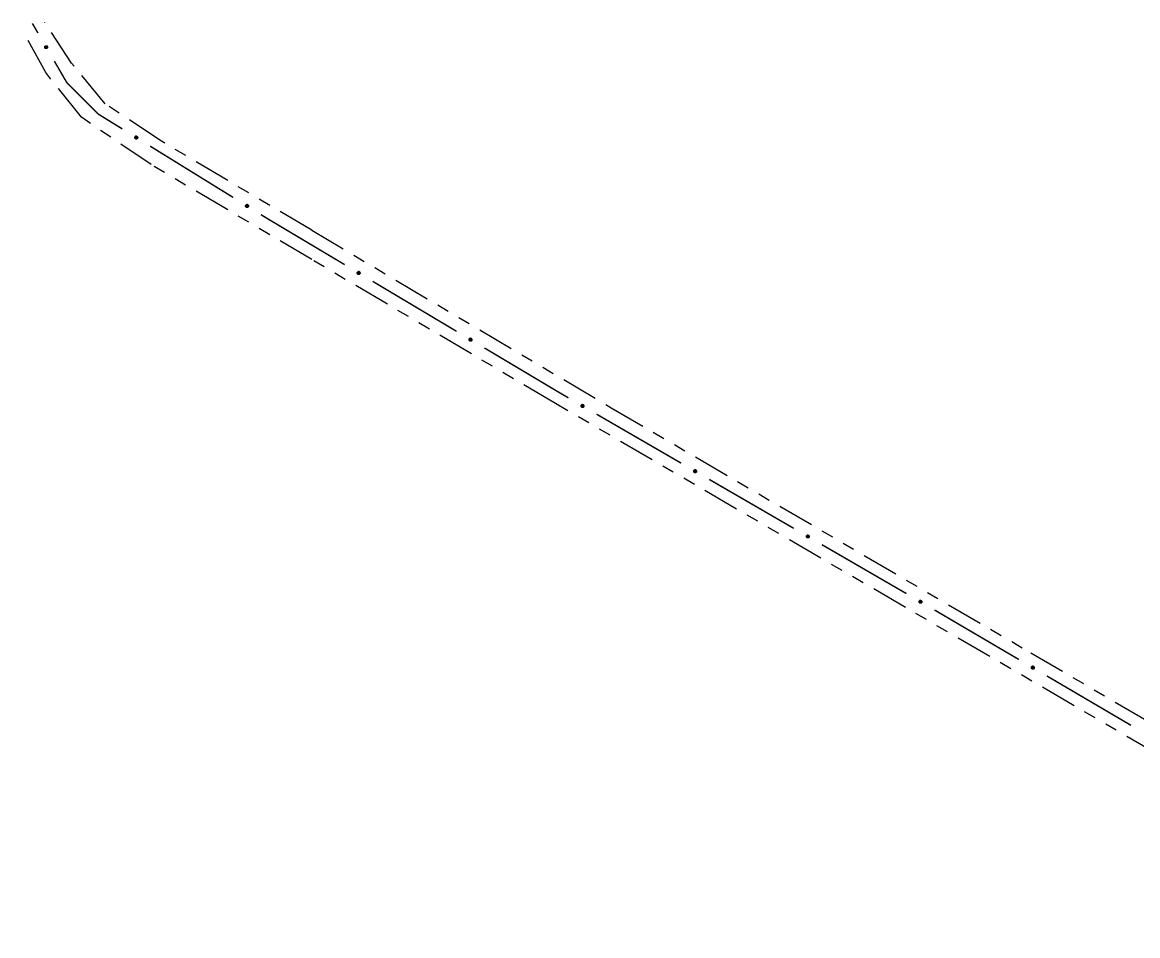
# Model space of a CAD drawing. Extents: x 210853 to 212686, y 4878863 to 4882037.
# Drawn here: x 211558.1 to 211695.2, y 4880063.6 to 4880175.9 of the extents above; entities that cross this region are included whole.
import ezdxf

# ---------------------------------------------------------------- set-up
doc = ezdxf.new("R2010")
doc.units = 0
doc.header["$LTSCALE"] = 1.5
doc.header["$MEASUREMENT"] = 0
doc.linetypes.add('TRACO_25', pattern=[8, 3, -1, 1, -1, 1, -1])
doc.layers.add('SV-EIXO-RUA-N-PAV', color=6, linetype='CONTINUOUS')
doc.layers.add('SV-RUA-NAO-PAV', color=7, linetype='CONTINUOUS')

msp = doc.modelspace()

# ---------------------------------------------------------------- linework, layer by layer
at = {"layer": 'SV-EIXO-RUA-N-PAV', "const_width": 0.18}
for points in [[(211559.556777, 4880175.406522), (211559.371905, 4880175.724122)], [(211560.059846, 4880174.542276), (211559.556777, 4880175.406522)], [(211563.608787, 4880168.445377), (211562.072121, 4880171.08529)], [(211564.277297, 4880167.776867), (211563.608787, 4880168.445377)], [(211567.465435, 4880164.588728), (211564.277297, 4880167.776867)], [(211567.883396, 4880164.330512), (211567.465435, 4880164.588728)], [(211570.435614, 4880162.753749), (211567.883396, 4880164.330512)], [(211584.047445, 4880154.344345), (211573.838572, 4880160.651398)], [(211588.215291, 4880151.769446), (211587.450403, 4880152.241995)], [(211588.301985, 4880151.717796), (211588.215291, 4880151.769446)], [(211597.751969, 4880146.087715), (211588.301985, 4880151.717796)], [(211611.497399, 4880137.898507), (211601.188326, 4880144.040413)], [(211624.228784, 4880130.313444), (211614.933757, 4880135.851205)], [(211624.384884, 4880130.22307), (211624.228784, 4880130.313444)], [(211625.25031, 4880129.722034), (211624.384884, 4880130.22307)], [(211639.09713, 4880121.705453), (211628.712015, 4880127.717889)], [(211652.943951, 4880113.688873), (211642.558836, 4880119.701308)], [(211666.790772, 4880105.672293), (211656.405656, 4880111.684728)], [(211680.596117, 4880097.58456), (211670.246805, 4880103.658418)], [(211694.395198, 4880089.486082), (211684.045887, 4880095.55994)]]:
    msp.add_lwpolyline(points, dxfattribs=at)
at = {"layer": 'SV-EIXO-RUA-N-PAV'}
for points in [[(211561.043128, 4880172.63423), (211560.995669, 4880172.646049), (211560.957298, 4880172.665912), (211560.930062, 4880172.69169), (211560.911935, 4880172.720745), (211560.896737, 4880172.752559), (211560.888491, 4880172.788014), (211560.888056, 4880172.829392), (211560.899579, 4880172.877083), (211560.92251, 4880172.915053), (211560.946354, 4880172.943107), (211560.975562, 4880172.963754), (211561.006715, 4880172.977999), (211561.043827, 4880172.985347), (211561.085764, 4880172.985378), (211561.133438, 4880172.972631), (211561.170923, 4880172.9529), (211561.196612, 4880172.927275), (211561.217183, 4880172.897779), (211561.232309, 4880172.865114), (211561.240203, 4880172.830264), (211561.240158, 4880172.78804), (211561.226954, 4880172.741152), (211561.207701, 4880172.70354), (211561.182443, 4880172.677499), (211561.152948, 4880172.6579), (211561.121225, 4880172.642269), (211561.08593, 4880172.632497), (211561.043128, 4880172.63423)], [(211572.201471, 4880161.533407), (211572.154037, 4880161.521489), (211572.110833, 4880161.520945), (211572.074668, 4880161.530864), (211572.044995, 4880161.547961), (211572.016608, 4880161.568872), (211571.99264, 4880161.596269), (211571.972774, 4880161.632568), (211571.960484, 4880161.680067), (211571.962836, 4880161.724363), (211571.970663, 4880161.760339), (211571.98671, 4880161.792306), (211572.007486, 4880161.819542), (211572.036767, 4880161.843498), (211572.07375, 4880161.863271), (211572.121811, 4880161.874473), (211572.164171, 4880161.874715), (211572.1989, 4880161.864203), (211572.230935, 4880161.847867), (211572.25966, 4880161.826172), (211572.283033, 4880161.799143), (211572.302875, 4880161.761871), (211572.313302, 4880161.714288), (211572.314026, 4880161.672042), (211572.304004, 4880161.637175), (211572.287212, 4880161.605998), (211572.266584, 4880161.577271), (211572.240048, 4880161.552031), (211572.201471, 4880161.533407)], [(211585.813302, 4880153.124004), (211585.765868, 4880153.112085), (211585.722663, 4880153.111542), (211585.686498, 4880153.12146), (211585.656826, 4880153.138558), (211585.628439, 4880153.159469), (211585.604471, 4880153.186865), (211585.584604, 4880153.223165), (211585.572315, 4880153.270664), (211585.574667, 4880153.314959), (211585.582494, 4880153.350935), (211585.598541, 4880153.382903), (211585.619316, 4880153.410138), (211585.648598, 4880153.434094), (211585.685581, 4880153.453868), (211585.733642, 4880153.46507), (211585.776002, 4880153.465312), (211585.81073, 4880153.4548), (211585.842766, 4880153.438464), (211585.871491, 4880153.416768), (211585.894863, 4880153.38974), (211585.914705, 4880153.352468), (211585.925133, 4880153.304885), (211585.925857, 4880153.262639), (211585.915835, 4880153.227772), (211585.899042, 4880153.196594), (211585.878415, 4880153.167868), (211585.851878, 4880153.142628), (211585.813302, 4880153.124004)], [(211599.53724, 4880144.895956), (211599.490004, 4880144.883276), (211599.446814, 4880144.882037), (211599.410494, 4880144.891372), (211599.38055, 4880144.907989), (211599.35183, 4880144.92844), (211599.327424, 4880144.955448), (211599.306976, 4880144.991423), (211599.293923, 4880145.038718), (211599.295562, 4880145.083045), (211599.302809, 4880145.119143), (211599.318339, 4880145.151364), (211599.338674, 4880145.178931), (211599.367566, 4880145.203355), (211599.404226, 4880145.223721), (211599.4521, 4880145.235695), (211599.494451, 4880145.236619), (211599.529344, 4880145.226668), (211599.561639, 4880145.21085), (211599.590709, 4880145.189619), (211599.614513, 4880145.16297), (211599.634953, 4880145.126023), (211599.646145, 4880145.078614), (211599.647549, 4880145.036385), (211599.63809, 4880145.001361), (211599.621801, 4880144.969917), (211599.601639, 4880144.940862), (211599.575512, 4880144.915199), (211599.53724, 4880144.895956)], [(211613.282671, 4880136.706747), (211613.235434, 4880136.694067), (211613.192244, 4880136.692828), (211613.155924, 4880136.702163), (211613.12598, 4880136.718781), (211613.097261, 4880136.739232), (211613.072855, 4880136.766239), (211613.052407, 4880136.802215), (211613.039354, 4880136.84951), (211613.040993, 4880136.893837), (211613.04824, 4880136.929934), (211613.06377, 4880136.962156), (211613.084104, 4880136.989723), (211613.112996, 4880137.014147), (211613.149656, 4880137.034513), (211613.197531, 4880137.046487), (211613.239881, 4880137.047411), (211613.274775, 4880137.037459), (211613.307069, 4880137.021641), (211613.336139, 4880137.000411), (211613.359944, 4880136.973762), (211613.380383, 4880136.936814), (211613.391575, 4880136.889405), (211613.392979, 4880136.847176), (211613.38352, 4880136.812152), (211613.367231, 4880136.780709), (211613.347069, 4880136.751654), (211613.320942, 4880136.72599), (211613.282671, 4880136.706747)], [(211627.050353, 4880128.552705), (211627.003279, 4880128.539435), (211626.960108, 4880128.537656), (211626.923674, 4880128.546536), (211626.893525, 4880128.562778), (211626.864552, 4880128.582868), (211626.839809, 4880128.609568), (211626.818913, 4880128.645284), (211626.805269, 4880128.692412), (211626.806353, 4880128.736757), (211626.813148, 4880128.772942), (211626.828274, 4880128.805355), (211626.848262, 4880128.833174), (211626.876846, 4880128.857958), (211626.913248, 4880128.878781), (211626.960969, 4880128.891353), (211627.003305, 4880128.892807), (211627.03832, 4880128.883293), (211627.07081, 4880128.86788), (211627.100143, 4880128.847015), (211627.12428, 4880128.820666), (211627.14518, 4880128.783977), (211627.156964, 4880128.736712), (211627.158896, 4880128.694504), (211627.149876, 4880128.659364), (211627.133982, 4880128.627719), (211627.114185, 4880128.598415), (211627.088381, 4880128.572426), (211627.050353, 4880128.552705)], [(211640.897174, 4880120.536125), (211640.8501, 4880120.522855), (211640.806929, 4880120.521076), (211640.770495, 4880120.529956), (211640.740345, 4880120.546197), (211640.711372, 4880120.566287), (211640.68663, 4880120.592987), (211640.665733, 4880120.628704), (211640.65209, 4880120.675832), (211640.653174, 4880120.720176), (211640.659968, 4880120.756361), (211640.675094, 4880120.788775), (211640.695082, 4880120.816594), (211640.723667, 4880120.841377), (211640.760069, 4880120.862201), (211640.80779, 4880120.874773), (211640.850125, 4880120.876227), (211640.885141, 4880120.866712), (211640.91763, 4880120.8513), (211640.946964, 4880120.830435), (211640.9711, 4880120.804086), (211640.992, 4880120.767397), (211641.003785, 4880120.720132), (211641.005717, 4880120.677923), (211640.996697, 4880120.642784), (211640.980802, 4880120.611139), (211640.961006, 4880120.581834), (211640.935202, 4880120.555845), (211640.897174, 4880120.536125)], [(211654.743994, 4880112.519545), (211654.69692, 4880112.506275), (211654.653749, 4880112.504495), (211654.617315, 4880112.513375), (211654.587166, 4880112.529617), (211654.558193, 4880112.549707), (211654.533451, 4880112.576407), (211654.512554, 4880112.612123), (211654.49891, 4880112.659251), (211654.499995, 4880112.703596), (211654.506789, 4880112.739781), (211654.521915, 4880112.772195), (211654.541903, 4880112.800013), (211654.570487, 4880112.824797), (211654.606889, 4880112.84562), (211654.65461, 4880112.858192), (211654.696946, 4880112.859646), (211654.731961, 4880112.850132), (211654.764451, 4880112.834719), (211654.793784, 4880112.813854), (211654.817921, 4880112.787505), (211654.838821, 4880112.750816), (211654.850605, 4880112.703551), (211654.852537, 4880112.661343), (211654.843517, 4880112.626203), (211654.827623, 4880112.594558), (211654.807826, 4880112.565254), (211654.782022, 4880112.539265), (211654.743994, 4880112.519545)], [(211668.590815, 4880104.502964), (211668.543741, 4880104.489694), (211668.50057, 4880104.487915), (211668.464136, 4880104.496795), (211668.433986, 4880104.513037), (211668.405013, 4880104.533127), (211668.380271, 4880104.559826), (211668.359374, 4880104.595543), (211668.345731, 4880104.642671), (211668.346815, 4880104.687015), (211668.35361, 4880104.723201), (211668.368735, 4880104.755614), (211668.388724, 4880104.783433), (211668.417308, 4880104.808217), (211668.45371, 4880104.82904), (211668.501431, 4880104.841612), (211668.543766, 4880104.843066), (211668.578782, 4880104.833552), (211668.611272, 4880104.818139), (211668.640605, 4880104.797274), (211668.664741, 4880104.770925), (211668.685641, 4880104.734236), (211668.697426, 4880104.686971), (211668.699358, 4880104.644763), (211668.690338, 4880104.609623), (211668.674444, 4880104.577978), (211668.654647, 4880104.548673), (211668.628843, 4880104.522685), (211668.590815, 4880104.502964)], [(211682.3892, 4880096.404587), (211682.342049, 4880096.391596), (211682.298868, 4880096.390073), (211682.262487, 4880096.399168), (211682.232434, 4880096.415588), (211682.203581, 4880096.43585), (211682.178997, 4880096.462696), (211682.158312, 4880096.498536), (211682.144949, 4880096.545743), (211682.146295, 4880096.590081), (211682.153304, 4880096.626225), (211682.168622, 4880096.658548), (211682.188774, 4880096.686248), (211682.217505, 4880096.710862), (211682.25403, 4880096.73147), (211682.301824, 4880096.743759), (211682.344168, 4880096.744962), (211682.379126, 4880096.73524), (211682.411524, 4880096.719635), (211682.440733, 4880096.698597), (211682.464713, 4880096.672105), (211682.485395, 4880096.635293), (211682.4969, 4880096.587959), (211682.498582, 4880096.54574), (211682.489354, 4880096.510654), (211682.473272, 4880096.479104), (211682.453302, 4880096.449917), (211682.427345, 4880096.424082), (211682.3892, 4880096.404587)]]:
    msp.add_lwpolyline(points, close=True, dxfattribs=at)
for points in [[(211561.043128, 4880172.63423), (211560.888056, 4880172.829392)], [(211560.995669, 4880172.646049), (211560.888491, 4880172.788014)], [(211561.017538, 4880172.641718), (211560.892358, 4880172.802523)], [(211560.957298, 4880172.665912), (211560.896737, 4880172.752559)], [(211561.06566, 4880172.634995), (211560.897216, 4880172.851138)], [(211560.973746, 4880172.657278), (211560.89792, 4880172.763132)], [(211561.08593, 4880172.632497), (211560.899579, 4880172.877083)], [(211561.10132, 4880172.641542), (211560.912969, 4880172.891885)], [(211561.121225, 4880172.642269), (211560.92251, 4880172.915053)], [(211561.134235, 4880172.652807), (211560.935393, 4880172.923884)], [(211561.152948, 4880172.6579), (211560.946354, 4880172.943107)], [(211561.166762, 4880172.670162), (211560.964101, 4880172.953225)], [(211561.182443, 4880172.677499), (211560.975562, 4880172.963754)], [(211561.193991, 4880172.693906), (211560.99309, 4880172.968521)], [(211561.207701, 4880172.70354), (211561.006715, 4880172.977999)], [(211561.217101, 4880172.724726), (211561.028557, 4880172.978113)], [(211561.226954, 4880172.741152), (211561.043827, 4880172.985347)], [(211561.230302, 4880172.767145), (211561.066769, 4880172.982989)], [(211561.240158, 4880172.78804), (211561.085764, 4880172.985378)], [(211561.235354, 4880172.812714), (211561.113905, 4880172.972534)], [(211561.240203, 4880172.830264), (211561.133438, 4880172.972631)], [(211561.233523, 4880172.85112), (211561.155831, 4880172.957467)], [(211561.232309, 4880172.865114), (211561.170923, 4880172.9529)], [(211572.240048, 4880161.552031), (211571.960484, 4880161.680067)], [(211572.266584, 4880161.577271), (211571.962836, 4880161.724363)], [(211572.249366, 4880161.567258), (211571.965328, 4880161.699431)], [(211572.2731, 4880161.592693), (211571.970044, 4880161.738219)], [(211572.220989, 4880161.544691), (211571.970616, 4880161.656066)], [(211572.287212, 4880161.605998), (211571.970663, 4880161.760339)], [(211572.201471, 4880161.533407), (211571.972774, 4880161.632568)], [(211572.293625, 4880161.623319), (211571.981556, 4880161.777621)], [(211572.304004, 4880161.637175), (211571.98671, 4880161.792306)], [(211572.17537, 4880161.527965), (211571.98922, 4880161.61089)], [(211572.154037, 4880161.521489), (211571.99264, 4880161.596269)], [(211572.306467, 4880161.657087), (211571.999929, 4880161.804764)], [(211572.314026, 4880161.672042), (211572.007486, 4880161.819542)], [(211572.12941, 4880161.521073), (211572.012674, 4880161.578757)], [(211572.110833, 4880161.520945), (211572.016608, 4880161.568872)], [(211572.312344, 4880161.695158), (211572.026701, 4880161.829926)], [(211572.313302, 4880161.714288), (211572.036767, 4880161.843498)], [(211572.304018, 4880161.738796), (211572.058117, 4880161.85222)], [(211572.302875, 4880161.761871), (211572.07375, 4880161.863271)], [(211572.287018, 4880161.781377), (211572.104624, 4880161.86519)], [(211572.283033, 4880161.799143), (211572.121811, 4880161.874473)], [(211572.26732, 4880161.814398), (211572.148706, 4880161.871638)], [(211572.25966, 4880161.826172), (211572.164171, 4880161.874715)], [(211585.851878, 4880153.142628), (211585.572315, 4880153.270664)], [(211585.878415, 4880153.167868), (211585.574667, 4880153.314959)], [(211585.861197, 4880153.157854), (211585.577159, 4880153.290027)], [(211585.884931, 4880153.18329), (211585.581875, 4880153.328816)], [(211585.83282, 4880153.135287), (211585.582446, 4880153.246663)], [(211585.899042, 4880153.196594), (211585.582494, 4880153.350935)], [(211585.813302, 4880153.124004), (211585.584604, 4880153.223165)], [(211585.905455, 4880153.213916), (211585.593386, 4880153.368218)], [(211585.915835, 4880153.227772), (211585.598541, 4880153.382903)], [(211585.7872, 4880153.118561), (211585.601051, 4880153.201487)], [(211585.765868, 4880153.112085), (211585.604471, 4880153.186865)], [(211585.918298, 4880153.247684), (211585.61176, 4880153.395361)], [(211585.925857, 4880153.262639), (211585.619316, 4880153.410138)], [(211585.74124, 4880153.111669), (211585.624505, 4880153.169353)], [(211585.722663, 4880153.111542), (211585.628439, 4880153.159469)], [(211585.924175, 4880153.285755), (211585.638532, 4880153.420523)], [(211585.925133, 4880153.304885), (211585.648598, 4880153.434094)], [(211585.915848, 4880153.329393), (211585.669948, 4880153.442816)], [(211585.914705, 4880153.352468), (211585.685581, 4880153.453868)], [(211585.898849, 4880153.371974), (211585.716455, 4880153.455786)], [(211585.894863, 4880153.38974), (211585.733642, 4880153.46507)], [(211585.879151, 4880153.404994), (211585.760537, 4880153.462235)], [(211585.871491, 4880153.416768), (211585.776002, 4880153.465312)], [(211599.575512, 4880144.915199), (211599.293923, 4880145.038718)], [(211599.601639, 4880144.940862), (211599.295562, 4880145.083045)], [(211599.584584, 4880144.930573), (211599.298455, 4880145.058157)], [(211599.607905, 4880144.956387), (211599.302546, 4880145.097016)], [(211599.621801, 4880144.969917), (211599.302809, 4880145.119143)], [(211599.556574, 4880144.907552), (211599.30444, 4880145.014883)], [(211599.53724, 4880144.895956), (211599.306976, 4880144.991423)], [(211599.627934, 4880144.987339), (211599.313422, 4880145.136598)], [(211599.63809, 4880145.001361), (211599.318339, 4880145.151364)], [(211599.511229, 4880144.890094), (211599.323769, 4880144.970012)], [(211599.490004, 4880144.883276), (211599.327424, 4880144.955448)], [(211599.640231, 4880145.02131), (211599.331356, 4880145.164034)], [(211599.647549, 4880145.036385), (211599.338674, 4880145.178931)], [(211599.465386, 4880144.882463), (211599.347737, 4880144.938261)], [(211599.446814, 4880144.882037), (211599.35183, 4880144.92844)], [(211599.645495, 4880145.059471), (211599.35772, 4880145.189624)], [(211599.646145, 4880145.078614), (211599.367566, 4880145.203355)], [(211599.636467, 4880145.102969), (211599.388773, 4880145.21242)], [(211599.634953, 4880145.126023), (211599.404226, 4880145.223721)], [(211599.618784, 4880145.145271), (211599.435065, 4880145.226136)], [(211599.614513, 4880145.16297), (211599.4521, 4880145.235695)], [(211599.598557, 4880145.17797), (211599.479038, 4880145.233294)], [(211599.590709, 4880145.189619), (211599.494451, 4880145.236619)], [(211613.320942, 4880136.72599), (211613.039354, 4880136.84951)], [(211613.347069, 4880136.751654), (211613.040993, 4880136.893837)], [(211613.330015, 4880136.741365), (211613.043886, 4880136.868948)], [(211613.353336, 4880136.767179), (211613.047977, 4880136.907808)], [(211613.367231, 4880136.780709), (211613.04824, 4880136.929934)], [(211613.302005, 4880136.718344), (211613.049871, 4880136.825674)], [(211613.282671, 4880136.706747), (211613.052407, 4880136.802215)], [(211613.373365, 4880136.798131), (211613.058853, 4880136.94739)], [(211613.38352, 4880136.812152), (211613.06377, 4880136.962156)], [(211613.25666, 4880136.700886), (211613.0692, 4880136.780804)], [(211613.235434, 4880136.694067), (211613.072855, 4880136.766239)], [(211613.385662, 4880136.832101), (211613.076787, 4880136.974826)], [(211613.392979, 4880136.847176), (211613.084104, 4880136.989723)], [(211613.210817, 4880136.693255), (211613.093168, 4880136.749052)], [(211613.192244, 4880136.692828), (211613.097261, 4880136.739232)], [(211613.390926, 4880136.870262), (211613.103151, 4880137.000415)], [(211613.391575, 4880136.889405), (211613.112996, 4880137.014147)], [(211613.381898, 4880136.913761), (211613.134204, 4880137.023211)], [(211613.380383, 4880136.936814), (211613.149656, 4880137.034513)], [(211613.364215, 4880136.956063), (211613.180496, 4880137.036928)], [(211613.359944, 4880136.973762), (211613.197531, 4880137.046487)], [(211613.343988, 4880136.988762), (211613.224468, 4880137.044085)], [(211613.336139, 4880137.000411), (211613.239881, 4880137.047411)], [(211627.088381, 4880128.572426), (211626.805269, 4880128.692412)], [(211627.114185, 4880128.598415), (211626.806353, 4880128.736757)], [(211627.097261, 4880128.587912), (211626.809558, 4880128.711906)], [(211627.133982, 4880128.627719), (211626.813148, 4880128.772942)], [(211627.120257, 4880128.614016), (211626.813162, 4880128.750814)], [(211627.069541, 4880128.564543), (211626.816084, 4880128.66871)], [(211627.050353, 4880128.552705), (211626.818913, 4880128.645284)], [(211627.139897, 4880128.645217), (211626.823542, 4880128.790529)], [(211627.149876, 4880128.659364), (211626.828274, 4880128.805355)], [(211627.024418, 4880128.546519), (211626.835972, 4880128.624085)], [(211627.003279, 4880128.539435), (211626.839809, 4880128.609568)], [(211627.151768, 4880128.679338), (211626.841131, 4880128.818187)], [(211627.158896, 4880128.694504), (211626.848262, 4880128.833174)], [(211626.978674, 4880128.538315), (211626.860336, 4880128.592636)], [(211626.960108, 4880128.537656), (211626.864552, 4880128.582868)], [(211627.156554, 4880128.717562), (211626.867173, 4880128.844104)], [(211627.156964, 4880128.736712), (211626.876846, 4880128.857958)], [(211627.146982, 4880128.760944), (211626.897938, 4880128.867287)], [(211627.14518, 4880128.783977), (211626.913248, 4880128.878781)], [(211627.128772, 4880128.803022), (211626.944055, 4880128.881582)], [(211627.12428, 4880128.820666), (211626.960969, 4880128.891353)], [(211627.108137, 4880128.835465), (211626.987935, 4880128.889289)], [(211627.100143, 4880128.847015), (211627.003305, 4880128.892807)], [(211640.935202, 4880120.555845), (211640.65209, 4880120.675832)], [(211640.961006, 4880120.581834), (211640.653174, 4880120.720176)], [(211640.944081, 4880120.571332), (211640.656378, 4880120.695326)], [(211640.980802, 4880120.611139), (211640.659968, 4880120.756361)], [(211640.967077, 4880120.597436), (211640.659983, 4880120.734233)], [(211640.916361, 4880120.547963), (211640.662904, 4880120.65213)], [(211640.897174, 4880120.536125), (211640.665733, 4880120.628704)], [(211640.986718, 4880120.628636), (211640.670362, 4880120.773949)], [(211640.996697, 4880120.642784), (211640.675094, 4880120.788775)], [(211640.871239, 4880120.529939), (211640.682793, 4880120.607505)], [(211640.8501, 4880120.522855), (211640.68663, 4880120.592987)], [(211640.998589, 4880120.662758), (211640.687951, 4880120.801606)], [(211641.005717, 4880120.677923), (211640.695082, 4880120.816594)], [(211640.825494, 4880120.521735), (211640.707157, 4880120.576056)], [(211640.806929, 4880120.521076), (211640.711372, 4880120.566287)], [(211641.003374, 4880120.700982), (211640.713993, 4880120.827524)], [(211641.003785, 4880120.720132), (211640.723667, 4880120.841377)], [(211640.993803, 4880120.744364), (211640.744759, 4880120.850707)], [(211640.992, 4880120.767397), (211640.760069, 4880120.862201)], [(211640.975592, 4880120.786441), (211640.790876, 4880120.865002)], [(211640.9711, 4880120.804086), (211640.80779, 4880120.874773)], [(211640.954958, 4880120.818885), (211640.834755, 4880120.872709)], [(211640.946964, 4880120.830435), (211640.850125, 4880120.876227)], [(211654.782022, 4880112.539265), (211654.49891, 4880112.659251)], [(211654.807826, 4880112.565254), (211654.499995, 4880112.703596)], [(211654.790902, 4880112.554752), (211654.503199, 4880112.678746)], [(211654.827623, 4880112.594558), (211654.506789, 4880112.739781)], [(211654.813898, 4880112.580856), (211654.506803, 4880112.717653)], [(211654.763182, 4880112.531382), (211654.509725, 4880112.63555)], [(211654.743994, 4880112.519545), (211654.512554, 4880112.612123)], [(211654.833538, 4880112.612056), (211654.517183, 4880112.757368)], [(211654.843517, 4880112.626203), (211654.521915, 4880112.772195)], [(211654.718059, 4880112.513358), (211654.529613, 4880112.590924)], [(211654.69692, 4880112.506275), (211654.533451, 4880112.576407)], [(211654.845409, 4880112.646178), (211654.534772, 4880112.785026)], [(211654.852537, 4880112.661343), (211654.541903, 4880112.800013)], [(211654.672315, 4880112.505154), (211654.553977, 4880112.559475)], [(211654.653749, 4880112.504495), (211654.558193, 4880112.549707)], [(211654.850195, 4880112.684401), (211654.560814, 4880112.810943)], [(211654.850605, 4880112.703551), (211654.570487, 4880112.824797)], [(211654.840623, 4880112.727784), (211654.591579, 4880112.834126)], [(211654.838821, 4880112.750816), (211654.606889, 4880112.84562)], [(211654.822413, 4880112.769861), (211654.637696, 4880112.848421)], [(211654.817921, 4880112.787505), (211654.65461, 4880112.858192)], [(211654.801778, 4880112.802304), (211654.681576, 4880112.856128)], [(211654.793784, 4880112.813854), (211654.696946, 4880112.859646)], [(211668.690338, 4880104.609623), (211668.368735, 4880104.755614)], [(211668.69223, 4880104.629597), (211668.381593, 4880104.768446)], [(211668.699358, 4880104.644763), (211668.388724, 4880104.783433)], [(211668.697015, 4880104.667821), (211668.407634, 4880104.794363)], [(211668.697426, 4880104.686971), (211668.417308, 4880104.808217)], [(211668.687444, 4880104.711203), (211668.4384, 4880104.817546)], [(211668.685641, 4880104.734236), (211668.45371, 4880104.82904)], [(211668.669233, 4880104.75328), (211668.484517, 4880104.831841)], [(211668.664741, 4880104.770925), (211668.501431, 4880104.841612)], [(211668.648599, 4880104.785724), (211668.528396, 4880104.839548)], [(211668.640605, 4880104.797274), (211668.543766, 4880104.843066)], [(211668.628843, 4880104.522685), (211668.345731, 4880104.642671)], [(211668.654647, 4880104.548673), (211668.346815, 4880104.687015)], [(211668.637722, 4880104.538171), (211668.350019, 4880104.662165)], [(211668.674444, 4880104.577978), (211668.35361, 4880104.723201)], [(211668.660718, 4880104.564275), (211668.353624, 4880104.701072)], [(211668.610002, 4880104.514802), (211668.356545, 4880104.618969)], [(211668.590815, 4880104.502964), (211668.359374, 4880104.595543)], [(211668.680359, 4880104.595476), (211668.364003, 4880104.740788)], [(211668.56488, 4880104.496778), (211668.376434, 4880104.574344)], [(211668.543741, 4880104.489694), (211668.380271, 4880104.559826)], [(211668.519136, 4880104.488574), (211668.400798, 4880104.542895)], [(211668.50057, 4880104.487915), (211668.405013, 4880104.533127)], [(211682.427345, 4880096.424082), (211682.144949, 4880096.545743)], [(211682.453302, 4880096.449917), (211682.146295, 4880096.590081)], [(211682.436315, 4880096.439516), (211682.149352, 4880096.565212)], [(211682.459466, 4880096.465483), (211682.153187, 4880096.604097)], [(211682.473272, 4880096.479104), (211682.153304, 4880096.626225)], [(211682.479291, 4880096.496566), (211682.163802, 4880096.64375)], [(211682.489354, 4880096.510654), (211682.168622, 4880096.658548)], [(211682.491364, 4880096.530617), (211682.181555, 4880096.671303)], [(211682.498582, 4880096.54574), (211682.188774, 4880096.686248)], [(211682.496376, 4880096.568812), (211682.20775, 4880096.697066)], [(211682.4969, 4880096.587959), (211682.217505, 4880096.710862)], [(211682.487062, 4880096.61225), (211682.238652, 4880096.720066)], [(211682.485395, 4880096.635293), (211682.25403, 4880096.73147)], [(211682.469101, 4880096.654434), (211682.284853, 4880096.734088)], [(211682.464713, 4880096.672105), (211682.301824, 4880096.743759)], [(211682.448659, 4880096.686999), (211682.328777, 4880096.741535)], [(211682.440733, 4880096.698597), (211682.344168, 4880096.744962)], [(211682.408458, 4880096.416311), (211682.155622, 4880096.521978)], [(211682.3892, 4880096.404587), (211682.158312, 4880096.498536)], [(211682.363229, 4880096.398555), (211682.175246, 4880096.477236)], [(211682.342049, 4880096.391596), (211682.178997, 4880096.462696)], [(211682.317437, 4880096.390622), (211682.199423, 4880096.445643)], [(211682.298868, 4880096.390073), (211682.203581, 4880096.43585)]]:
    msp.add_lwpolyline(points, dxfattribs=at)
at = {"layer": 'SV-RUA-NAO-PAV', "linetype": 'TRACO_25'}
for points in [[(211593.709507, 4880146.716804, 11.937807), (211573.968068, 4880158.373797, 11.937807), (211565.401418, 4880164.192161, 11.603752), (211561.018307, 4880169.684517, 11.564451), (211558.134714, 4880174.918367, 11.564451)], [(211593.709631, 4880150.314732, 11.918157), (211575.04041, 4880161.376356, 11.937807), (211568.298427, 4880165.853553, 11.977108), (211564.195656, 4880170.8465, 11.957458), (211560.892477, 4880175.860135, 11.702003)], [(211593.709631, 4880150.314732, 11.918157), (211630.503848, 4880128.513942, 11.918157), (211682.078887, 4880098.402425, 11.918157), (211729.170945, 4880070.860364, 12.409414), (211731.890328, 4880070.123259, 12.409414), (211735.049814, 4880070.646683, 12.252212)], [(211730.801205, 4880063.644935, 12.173611), (211730.455125, 4880065.824974, 12.330813), (211728.874064, 4880067.742261, 12.370114), (211623.666677, 4880129.02759, 12.173611), (211593.709507, 4880146.716804, 11.937807)]]:
    msp.add_polyline3d(points, dxfattribs=at)

doc.saveas('drawing.dxf')
